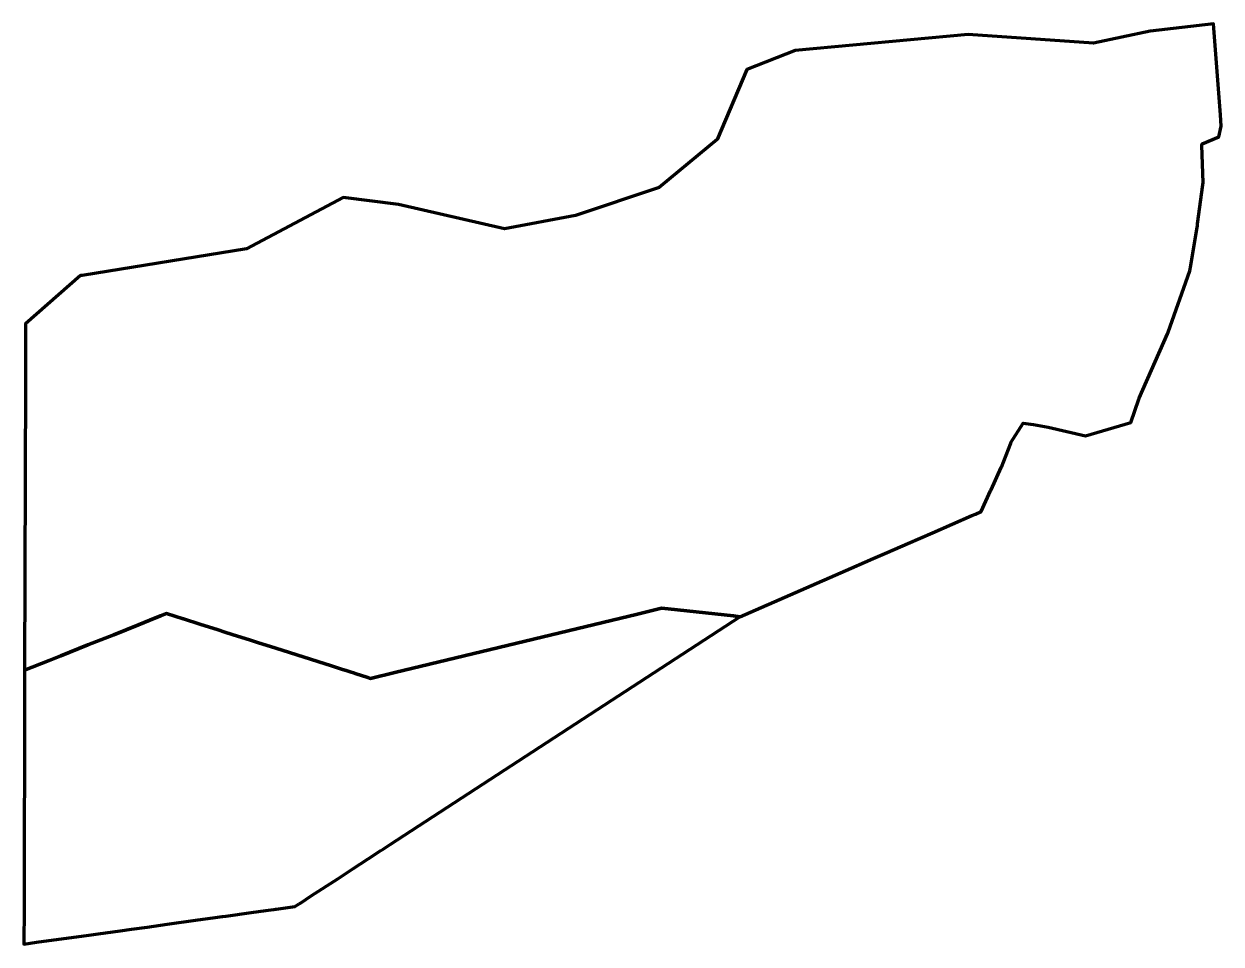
# Model space of a CAD drawing. Header units: metres. Extents: x 807399.3 to 807496.3, y 9157504.8 to 9157579.4.
import ezdxf

# ---------------------------------------------------------------- set-up
doc = ezdxf.new("R2010")
doc.units = ezdxf.units.M
doc.header["$MEASUREMENT"] = 0
doc.layers.add('2900-21181', color=1, linetype='Continuous')

msp = doc.modelspace()

# ---------------------------------------------------------------- linework, layer by layer
at = {"layer": '2900-21181', "color": 40, "lineweight": 70, "true_color": 0xffbb00}
msp.add_lwpolyline([(807399.307, 9157526.956), (807401.29, 9157527.749), (807402.25, 9157528.133), (807404.437, 9157529.008), (807406.53, 9157529.845), (807408.534, 9157530.647), (807409.47, 9157531.021), (807410.327, 9157531.364), (807410.817, 9157531.56), (807412.151, 9157531.135), (807412.195, 9157531.121), (807413.501, 9157530.706), (807415.008, 9157530.226), (807415.532, 9157530.06), (807416.124, 9157529.871), (807417.622, 9157529.395), (807418.192, 9157529.213), (807419.68, 9157528.74), (807424.187, 9157527.306), (807424.681, 9157527.149), (807424.99, 9157527.05), (807425.457, 9157526.902), (807425.776, 9157526.8), (807425.974, 9157526.737), (807426.187, 9157526.669), (807427.045, 9157526.396), (807427.352, 9157526.298), (807429.319, 9157526.773), (807448.987, 9157531.516), (807450.954, 9157531.99), (807451.483, 9157531.933), (807456.773, 9157531.361), (807457.302, 9157531.303), (807466.316, 9157535.231), (807467.437, 9157535.72), (807468.105, 9157536.011), (807469.233, 9157536.502), (807470.923, 9157537.239), (807472.919, 9157538.108), (807476.108, 9157539.498), (807476.406, 9157539.628), (807476.861, 9157539.826), (807477.628, 9157541.503), (807477.649, 9157541.542), (807477.666, 9157541.586), (807478.487, 9157543.401), (807478.507, 9157543.442), (807479.258, 9157545.379), (807479.265, 9157545.409), (807479.272, 9157545.429), (807480.256, 9157547), (807481.1, 9157546.883), (807482.308, 9157546.662), (807485.312, 9157545.958), (807489.005, 9157547.064), (807489.657, 9157548.949), (807489.665, 9157548.976), (807489.672, 9157549.006), (807489.679, 9157549.035), (807491.961, 9157554.242), (807491.989, 9157554.308), (807492.019, 9157554.381), (807493.788, 9157559.339), (807493.82, 9157559.495), (807493.838, 9157559.636), (807494.375, 9157562.854), (807494.397, 9157563.004), (807494.405, 9157563.158), (807494.838, 9157566.337), (807494.851, 9157566.512), (807494.754, 9157569.523), (807494.772, 9157569.643), (807496.123, 9157570.215), (807496.313, 9157571.095), (807496.264, 9157572.013), (807495.701, 9157579.374), (807490.559, 9157578.785), (807485.959, 9157577.828), (807475.814, 9157578.531), (807461.772, 9157577.217), (807457.859, 9157575.685), (807455.446, 9157569.994), (807450.753, 9157566.098), (807443.963, 9157563.839), (807438.224, 9157562.749), (807429.607, 9157564.742), (807425.125, 9157565.293), (807417.302, 9157561.138), (807403.977, 9157558.986), (807403.843, 9157558.984), (807399.379, 9157555.059), (807399.376, 9157553.922), (807399.367, 9157550.453)], close=True, dxfattribs=at)
at = {"layer": '2900-21181', "color": 4, "lineweight": 70, "true_color": 0x00ffff}
msp.add_lwpolyline([(807399.252, 9157505.339), (807399.25, 9157504.754), (807400.281, 9157504.897), (807402.082, 9157505.146), (807403.913, 9157505.399), (807404.692, 9157505.507), (807405.274, 9157505.588), (807407.054, 9157505.834), (807407.974, 9157505.961), (807409.237, 9157506.136), (807410.872, 9157506.362), (807413.173, 9157506.681), (807414.748, 9157506.899), (807415.317, 9157506.977), (807415.387, 9157506.987), (807415.611, 9157507.018), (807417.676, 9157507.304), (807418.855, 9157507.467), (807419.508, 9157507.557), (807419.64, 9157507.575), (807419.706, 9157507.584), (807421.217, 9157507.794), (807421.562, 9157508.018), (807421.661, 9157508.083), (807422.537, 9157508.653), (807424.688, 9157510.055), (807425.602, 9157510.65), (807425.759, 9157510.752), (807425.908, 9157510.85), (807427.152, 9157511.66), (807428.181, 9157512.33), (807428.38, 9157512.46), (807428.948, 9157512.83), (807457.302, 9157531.303), (807456.773, 9157531.361), (807451.483, 9157531.933), (807450.954, 9157531.99), (807448.987, 9157531.516), (807429.319, 9157526.773), (807427.352, 9157526.298), (807427.045, 9157526.396), (807426.187, 9157526.669), (807425.974, 9157526.737), (807425.776, 9157526.8), (807425.457, 9157526.902), (807424.99, 9157527.05), (807424.681, 9157527.149), (807424.187, 9157527.306), (807419.68, 9157528.74), (807418.192, 9157529.213), (807417.622, 9157529.395), (807416.124, 9157529.871), (807415.532, 9157530.06), (807415.008, 9157530.226), (807413.501, 9157530.706), (807412.195, 9157531.121), (807412.151, 9157531.135), (807410.817, 9157531.56), (807410.327, 9157531.364), (807409.47, 9157531.021), (807408.534, 9157530.647), (807406.53, 9157529.845), (807404.437, 9157529.008), (807402.25, 9157528.133), (807401.29, 9157527.749), (807399.307, 9157526.956), (807399.293, 9157521.66), (807399.291, 9157520.587), (807399.286, 9157518.878), (807399.284, 9157517.862), (807399.277, 9157515.351), (807399.276, 9157515.055), (807399.276, 9157514.835), (807399.271, 9157513.021), (807399.271, 9157512.997), (807399.271, 9157512.993), (807399.266, 9157510.791), (807399.264, 9157510.271), (807399.26, 9157508.742), (807399.257, 9157507.45), (807399.256, 9157507.08)], close=True, dxfattribs=at)

doc.saveas('drawing.dxf')
